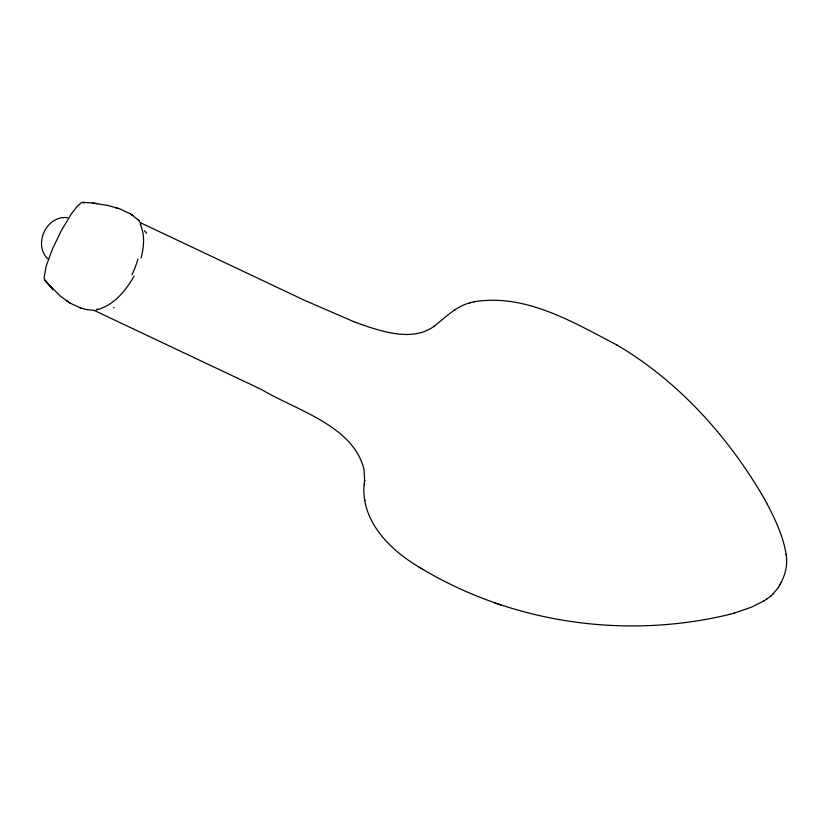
<?xml version="1.0" encoding="UTF-8"?>
<svg xmlns="http://www.w3.org/2000/svg" width="828" height="828" viewBox="0 0 828 828"><rect width="100%" height="100%" fill="white"/><g stroke="black" fill="none" stroke-linecap="round" stroke-linejoin="round"><path stroke-width="1.24" d="M93.781 310.221L261.607 389.574C296.714 410.553 353.566 425.747 364.009 469.6L364.641 480.964L364.662 480.292C358.596 518.525 388.56 549.057 418.844 566.921M47.962 258.916C32.685 244.477 46.637 214.99 67.503 217.681M364.548 484.897L364.568 484.194M141.039 257.974C144.02 247.003 145.055 234.769 140.242 224.15M780.928 582.736C785.627 574.083 787.894 564.054 786.051 554.242M780.193 584.133L778.61 586.969M779.904 584.703L781.073 582.457M134.084 276.128C125.835 290.493 114.057 305.118 97.393 309.631M772.814 594.183L777.709 588.346M777.606 588.522L778.703 586.835M766.562 599.234L771.096 595.756M770.992 595.85L772.907 594.1M470.242 302.748C455.628 306.422 445.267 317.828 433.644 326.563L434.048 326.304C413.141 341.529 383.964 332.235 361.091 324.39M454.758 309.879L455.286 309.537M734.322 613.072L751.358 607.214L764.151 600.786M764.027 600.869L766.676 599.151M473.885 301.796C525.345 293.205 573.059 322.144 616.85 344.965M422.487 569.146C513.971 623.619 626.392 639.402 729.665 614.366M729.458 614.417L734.519 613.02M469.776 302.872L474.361 301.671M139.259 220.817L130.834 214.1L120.101 208.987L107.971 205.468L92.922 203.088L82.872 202.322L80.999 202.984L76.869 206.71L71.394 213.821L61.241 230.764L52.609 248.7L46.109 266.285L44.091 278.032L44.702 280.123L47.558 283.507L60.744 296.476L70.245 303.203L80.823 308.109M80.388 307.964L86.774 309.631L93.109 310.221M97.476 203.626L92.529 203.046M82.872 202.322L84.125 202.974M45.954 280.775L44.702 280.123M117.628 208.128L115.454 207.435M494.761 602.867L501.023 605.082M353.566 321.595L361.246 324.452M353.722 321.647L304.052 300.088L139.942 222.484L141.484 223.953M616.663 344.852C677.19 380.425 725.835 434.027 761.574 494.005M420.583 567.998L422.684 569.26M418.657 566.807L420.769 568.111M70.245 303.203L66.406 300.74M133.049 215.539L130.834 214.1M139.58 221.148L137.862 219.41M50.715 286.995L44.96 280.413M761.449 493.778L764.575 499.274M767.266 504.221C775.536 520.046 783.34 536.585 786.072 554.387M764.451 499.056L767.38 504.428M364.92 500.04L365.013 500.619M365.5 503.869L365.593 504.459M144.517 230.712A27.841 1.552 53.1 0 1 146.659 233.33M137.945 259.06A43.408 17.036 -65.4 0 1 131.911 274.886M96.172 310.189A44.298 5.154 -27 0 1 97.404 309.082M113.591 307.654A28.028 0.745 -13 0 1 114.026 307.55M53.292 289.645L50.425 286.685L53.292 289.645"/></g></svg>
